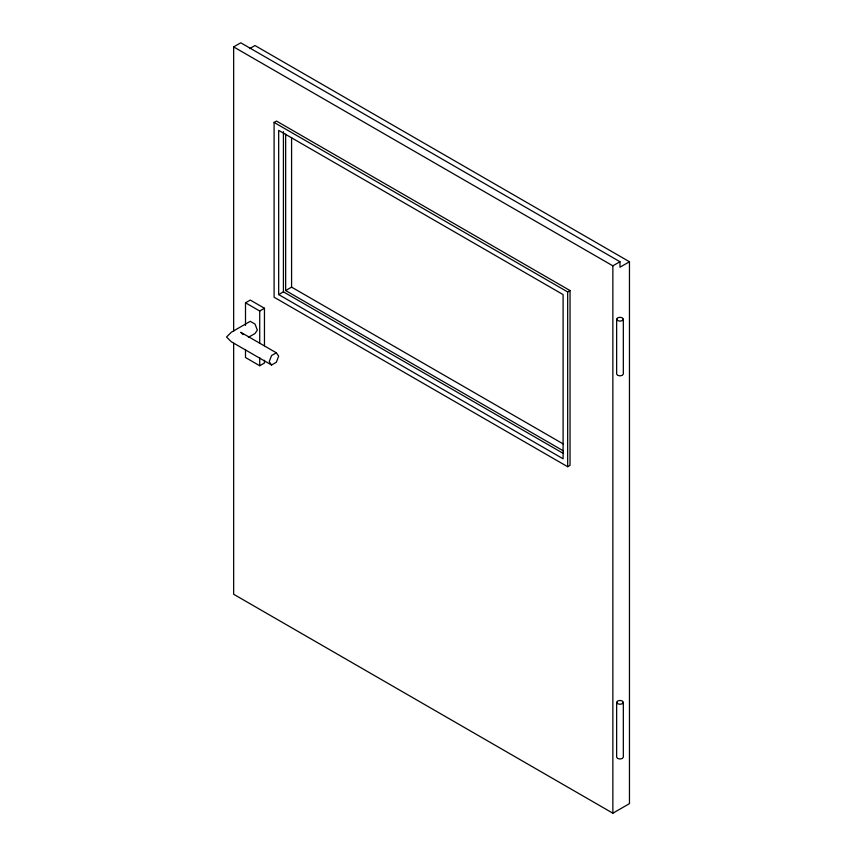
<?xml version="1.0" encoding="UTF-8"?>
<svg xmlns="http://www.w3.org/2000/svg" width="856" height="856" viewBox="0 0 856 856"><rect width="100%" height="100%" fill="white"/><g stroke="black" fill="none" stroke-linecap="round" stroke-linejoin="round"><path stroke-width="1.28" d="M616.63 319.213L617.604 317.844L619.979 317.276L622.344 317.844L623.328 319.213L623.328 373.944L622.344 375.313L619.979 375.88L617.604 375.313L616.63 373.944L616.63 319.213L617.604 320.583L619.979 321.15L622.344 320.583L623.328 319.213M616.63 702.359L617.604 700.989L619.979 700.422L622.344 700.989L623.328 702.359L623.328 757.1L622.344 758.47L619.979 759.026L617.604 758.47L616.63 757.1L616.63 702.359L617.604 703.728L619.979 704.295L622.344 703.728L623.328 702.359M233.656 331.261L233.656 46.909L240.761 42.8L619.979 261.743L619.979 267.211L629.46 261.743L629.46 803.624L612.864 813.2L233.656 594.257L233.656 343.277M249.717 48.578L254.981 45.539L629.46 261.743M274.102 122.44L276.477 121.071L570.043 290.569L570.043 465.354L567.678 466.723L274.102 297.225L274.102 122.44L567.678 291.939L570.043 290.569M245.501 325.494L245.501 302.789L250.241 300.06L264.461 308.267L264.461 345.653M278.682 294.582L563.098 458.784L563.098 294.582L278.682 130.38L278.682 294.582L283.422 291.843L563.216 453.38M285.658 134.189L285.658 290.559L291.586 287.135L563.43 444.071M245.501 302.789L259.721 311.006L264.461 308.267M248.422 337.317L254.981 333.53L257.356 330.159L254.981 324.05L250.241 321.321L231.281 332.267L226.54 337.007L231.281 341.747L271.577 365.009L276.317 362.27L278.682 356.16L276.317 352.79L240.761 332.267L243.136 334.632M276.317 352.79L271.577 355.529L269.201 361.639L271.577 365.009M245.501 349.515L245.501 357.53L259.721 365.737L264.461 362.998L264.461 360.333M233.656 46.909L612.864 265.841L619.979 261.743M285.658 290.559L563.28 450.834M612.864 265.841L612.864 813.2M567.678 291.939L567.678 466.723M291.586 137.452L291.586 287.135M283.422 131.642L283.422 291.843M259.721 311.006L259.721 343.042M259.721 357.733L259.721 365.737"/></g></svg>
